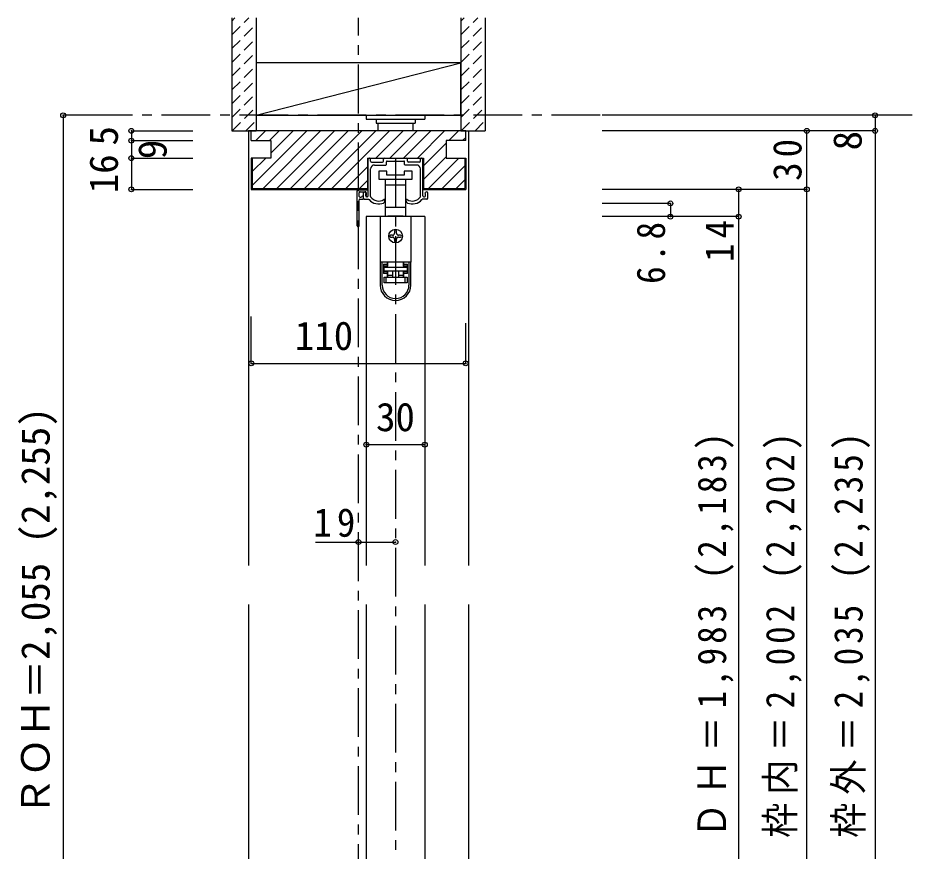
# Model space of a CAD drawing. Units: millimetres, scale not verified. Extents: x -973 to 977, y -718 to 696.
# Drawn here: x 69.6 to 528.4, y -395.1 to 32.5 of the extents above; entities that cross this region are included whole.
import ezdxf
from ezdxf.enums import TextEntityAlignment as Align

# ---------------------------------------------------------------- set-up
doc = ezdxf.new("R2010")
doc.units = ezdxf.units.MM
doc.header["$LTSCALE"] = 5
doc.header["$PDMODE"] = 32
doc.header["$PDSIZE"] = 2.5
doc.linetypes.add('CHAIN1', pattern=[8, 5, -1, 1, -1])
doc.linetypes.add('DASHED1', pattern=[1.8, 1.2, -0.6])
for name, color, linetype in [('0-1_通り芯', 4, 'CHAIN1'), ('0-2_柱', 7, 'Continuous'), ('0-3_仕上げ', 2, 'Continuous'), ('0-4_枠', 3, 'Continuous'), ('0-6_扉', 6, 'Continuous'), ('0-7_金物', 7, 'Continuous'), ('0-B_寸法', 7, 'Continuous'), ('0-C_ハッチ', 4, 'DASHED1')]:
    doc.layers.add(name, color=color, linetype=linetype)
doc.styles.add('ＭＳ ゴシック', font='')
doc.styles.get('ＭＳ ゴシック').set_extended_font_data('MS Gothic')

msp = doc.modelspace()

# ---------------------------------------------------------------- linework, layer by layer
at = {"layer": '0-1_通り芯'}
for p, q in [((244.357, -536.5), (244.357, 32.5)), ((528.357, -17.5), (92.857, -17.5)), ((263.357, -39.5), (263.357, -514.5))]:
    msp.add_line(p, q, dxfattribs=at)
at = {"layer": '0-2_柱'}
msp.add_line((191.857, -17.5), (296.857, 9.5), dxfattribs=at)
msp.add_lwpolyline([(296.857, -17.5), (296.857, 9.5), (191.857, 9.5), (191.857, -17.5)], close=True, dxfattribs=at)
at = {"layer": '0-3_仕上げ'}
for p, q in [((179.357, 32.5), (179.357, -25.5)), ((191.857, 32.5), (191.857, -25.5)), ((296.857, 32.5), (296.857, -25.5)), ((309.357, 32.5), (309.357, -25.5)), ((179.357, -25.5), (191.857, -25.5)), ((296.857, -25.5), (309.357, -25.5))]:
    msp.add_line(p, q, dxfattribs=at)
at = {"layer": '0-4_枠', "color": 4}
for p, q in [((189.357, -25.5), (187.857, -25.5)), ((187.857, -25.5), (187.857, -248.5)), ((299.357, -25.5), (300.857, -25.5)), ((300.857, -25.5), (300.857, -248.5)), ((187.857, -268.5), (187.857, -514.5)), ((300.857, -268.5), (300.857, -514.5))]:
    msp.add_line(p, q, dxfattribs=at)
at = {"layer": '0-4_枠'}
for p, q in [((299.357, -25.5), (189.357, -25.5)), ((189.357, -30.5), (189.357, -25.5)), ((299.357, -30.5), (299.357, -25.5)), ((189.357, -30.5), (199.357, -30.5)), ((199.357, -30.5), (199.357, -39.5)), ((299.357, -30.5), (289.357, -30.5)), ((289.357, -30.5), (289.357, -39.5)), ((189.857, -39.5), (189.857, -55)), ((248.957, -39.5), (248.957, -55.5)), ((248.957, -39.5), (277.757, -39.5)), ((289.357, -39.5), (299.357, -39.5)), ((298.857, -39.5), (298.857, -55)), ((299.357, -39.5), (299.357, -55.5)), ((189.857, -55), (248.957, -55)), ((277.757, -55), (298.857, -55)), ((189.357, -55.5), (248.957, -55.5))]:
    msp.add_line(p, q, dxfattribs=at)
for points in [[(199.357, -39.5), (189.357, -39.5), (189.357, -55.5)], [(277.757, -39.5), (277.757, -55.5), (299.357, -55.5)]]:
    msp.add_lwpolyline(points, dxfattribs=at)
at = {"layer": '0-6_扉'}
for p, q in [((278.357, -69.5), (248.357, -69.5)), ((248.357, -69.5), (248.357, -248.5)), ((278.357, -69.5), (278.357, -248.5)), ((248.357, -268.5), (248.357, -506.5)), ((278.357, -268.5), (278.357, -506.5))]:
    msp.add_line(p, q, dxfattribs=at)
at = {"layer": '0-7_金物'}
for p, q in [((248.357, -17.5), (278.357, -17.5)), ((248.357, -17.5), (248.357, -19.5)), ((278.357, -17.5), (278.357, -19.5)), ((248.357, -19.5), (278.357, -19.5)), ((253.357, -19.5), (253.357, -21.5)), ((253.357, -21.5), (273.357, -21.5)), ((254.357, -21.5), (254.357, -25.5)), ((272.357, -25.5), (272.357, -21.5)), ((273.357, -19.5), (273.357, -21.5)), ((249.357, -58.8), (249.357, -40)), ((249.857, -39.5), (250.057, -39.5)), ((250.557, -41), (250.557, -40)), ((257.207, -41), (257.207, -40)), ((257.707, -39.5), (269.007, -39.5)), ((259.007, -41), (263.057, -41)), ((263.657, -41), (267.707, -41)), ((269.507, -41), (269.507, -40)), ((276.157, -41), (276.157, -40)), ((276.857, -39.5), (276.657, -39.5)), ((277.357, -58.8), (277.357, -40)), ((250.557, -59.123), (250.557, -45)), ((251.057, -41.5), (256.707, -41.5)), ((252.557, -43), (258.407, -43)), ((258.707, -42.7), (258.707, -41.3)), ((268.007, -42.7), (268.007, -41.3)), ((274.157, -43), (268.307, -43)), ((275.657, -41.5), (270.007, -41.5)), ((276.157, -59.123), (276.157, -45)), ((254.857, -46.2), (254.857, -50.2)), ((258.857, -46.2), (254.857, -46.2)), ((254.857, -50.2), (263.357, -50.2)), ((258.107, -50.2), (258.107, -53.2)), ((258.857, -48.2), (258.857, -46.2)), ((267.857, -48.2), (258.857, -48.2)), ((263.357, -50.2), (271.857, -50.2)), ((267.857, -46.2), (267.857, -48.2)), ((271.857, -46.2), (267.857, -46.2)), ((268.607, -53.2), (268.607, -50.2)), ((271.857, -50.2), (271.857, -46.2)), ((258.107, -53.2), (258.107, -64.8)), ((258.107, -53.2), (263.357, -53.2)), ((263.357, -53.2), (268.607, -53.2)), ((268.607, -64.8), (268.607, -53.2)), ((243.757, -74.2), (243.757, -56.2)), ((244.257, -55.7), (248.857, -55.7)), ((244.757, -59.2), (244.757, -57.2)), ((245.057, -59.5), (245.857, -59.5)), ((245.257, -56.7), (247.857, -56.7)), ((246.857, -60.2), (246.857, -57.3)), ((248.057, -58.8), (248.057, -57.7)), ((248.357, -57.2), (248.357, -58.3)), ((248.857, -59.3), (248.557, -59.3)), ((277.857, -59.3), (278.157, -59.3)), ((278.657, -58.8), (278.657, -57.7)), ((279.857, -60), (279.857, -57.3)), ((244.757, -74.2), (244.757, -60.8)), ((245.057, -60.5), (246.557, -60.5)), ((247.357, -60.5), (249.656, -60.5)), ((257.857, -61.583), (257.857, -61)), ((268.857, -61.583), (268.857, -61)), ((279.357, -60.5), (277.058, -60.5)), ((258.107, -64.8), (258.107, -69.2)), ((263.357, -64.8), (258.107, -64.8)), ((268.607, -64.8), (263.357, -64.8)), ((268.607, -69.2), (268.607, -64.8)), ((255.457, -69.5), (255.457, -92.8)), ((271.257, -69.5), (255.457, -69.5)), ((258.107, -69.2), (259.357, -69.2)), ((267.357, -69.5), (267.357, -69.2)), ((267.357, -69.2), (268.607, -69.2)), ((271.257, -69.5), (271.257, -92.8)), ((262.857, -77), (262.857, -78)), ((263.857, -78), (263.857, -77)), ((261.857, -79), (260.857, -79)), ((260.857, -80), (261.857, -80)), ((262.857, -81), (262.857, -82)), ((263.857, -82), (263.857, -81)), ((265.857, -79), (264.857, -79)), ((264.857, -80), (265.857, -80)), ((255.457, -92.8), (255.457, -92.9)), ((271.257, -92.8), (255.457, -92.8)), ((255.457, -92.9), (255.457, -104.6)), ((256.457, -92.9), (255.457, -92.9)), ((256.457, -104.6), (256.457, -92.9)), ((259.157, -92.9), (256.457, -92.9)), ((257.257, -93.9), (259.157, -93.9)), ((257.257, -93.9), (257.257, -98.6)), ((259.157, -94.9), (257.257, -94.9)), ((259.357, -95), (257.457, -95)), ((257.457, -95), (257.457, -95.5)), ((258.457, -92.9), (258.457, -92.8)), ((259.157, -92.9), (259.157, -93.9)), ((259.157, -93.9), (259.157, -94.9)), ((259.357, -95), (259.357, -92.8)), ((267.357, -92.8), (267.357, -95)), ((269.257, -95), (267.357, -95)), ((267.557, -93.9), (267.557, -92.9)), ((270.257, -92.9), (267.557, -92.9)), ((267.557, -93.9), (269.457, -93.9)), ((268.257, -92.8), (268.257, -92.9)), ((269.257, -95.5), (269.257, -95)), ((269.457, -98.6), (269.457, -93.9)), ((271.257, -92.8), (271.257, -92.9)), ((271.257, -104.6), (271.257, -92.9)), ((259.157, -98.6), (257.257, -98.6)), ((257.457, -103.5), (257.457, -100.5)), ((257.457, -100.5), (258.457, -100.5)), ((258.457, -100.5), (258.457, -103.5)), ((258.457, -100.5), (268.257, -100.5)), ((259.157, -98.6), (259.157, -100.5)), ((259.357, -99.5), (259.357, -97.5)), ((259.357, -99.5), (261.857, -99.5)), ((259.357, -100.5), (259.357, -99.5)), ((261.857, -97.5), (261.857, -100.5)), ((264.857, -97.5), (264.857, -100.5)), ((267.357, -97.5), (267.357, -99.5)), ((267.557, -97.6), (269.457, -97.6)), ((267.557, -98.6), (267.557, -97.6)), ((267.557, -100.5), (267.557, -98.6)), ((269.457, -98.6), (267.557, -98.6)), ((268.257, -103.5), (268.257, -100.5)), ((268.257, -100.5), (269.257, -100.5)), ((269.257, -100.5), (269.257, -103.5)), ((258.457, -103.5), (257.457, -103.5)), ((268.257, -103.5), (258.457, -103.5)), ((269.257, -103.5), (268.257, -103.5))]:
    msp.add_line(p, q, dxfattribs=at)
for points in [[(263.657, -41), (263.357, -40.7), (263.057, -41)], [(267.357, -69.2), (259.357, -69.2), (259.357, -69.5)], [(269.457, -94.9), (267.557, -94.9), (267.557, -93.9)], [(271.257, -92.9), (270.257, -92.9), (270.257, -104.6)], [(257.257, -97.6), (259.157, -97.6), (259.157, -98.6)], [(264.857, -99.5), (267.357, -99.5), (267.357, -100.5)]]:
    msp.add_lwpolyline(points, dxfattribs=at)
msp.add_lwpolyline([(269.257, -97.5), (257.457, -97.5), (257.457, -95.5), (269.257, -95.5)], close=True, dxfattribs=at)
msp.add_circle((263.357, -79.5), 3.5, dxfattribs=at)
for centre, radius, start, end in [((249.857, -40), 0.5, 90, 180), ((250.057, -40), 0.5, 0, 90), ((251.057, -41), 0.5, 180, 270), ((256.707, -41), 0.5, 270, 0), ((257.707, -40), 0.5, 90, 180), ((259.007, -41.3), 0.3, 90, 180), ((267.707, -41.3), 0.3, 0, 90), ((269.007, -40), 0.5, 0, 90), ((270.007, -41), 0.5, 180, 270), ((275.657, -41), 0.5, 270, 0), ((276.657, -40), 0.5, 90, 180), ((276.857, -40), 0.5, 0, 90), ((252.557, -45), 2, 90, 180), ((258.407, -42.7), 0.3, 270, 0), ((268.307, -42.7), 0.3, 180, 270), ((274.157, -45), 2, 0, 90), ((244.257, -56.2), 0.5, 90, 180), ((245.257, -57.2), 0.5, 90, 180), ((245.057, -59.2), 0.3, 180, 270), ((246.357, -59.5), 0.5, 0, 180), ((247.457, -57.3), 0.6, 0, 180), ((247.857, -57.2), 0.5, 0, 90), ((248.057, -57.5), 0.2, 270, 90), ((248.557, -58.8), 0.5, 180, 270), ((248.357, -58.5), 0.2, 90, 270), ((248.857, -58.7), 0.5, 180, 0), ((248.857, -56.2), 0.5, 0, 90), ((248.857, -58.8), 0.5, 270, 0), ((250.857, -59.123), 0.3, 180, 213.92311), ((254.757, -56.5), 5, 213.92311, 301.89079), ((271.957, -56.5), 5, 238.10921, 326.07689), ((275.857, -59.123), 0.3, 326.07689, 0), ((277.857, -58.8), 0.5, 180, 270), ((278.157, -58.8), 0.5, 270, 0), ((278.657, -57.5), 0.2, 90, 270), ((279.257, -57.3), 0.6, 0, 180), ((245.057, -60.8), 0.3, 90, 180), ((246.557, -60.2), 0.3, 270, 0), ((247.357, -60), 0.5, 180, 270.00019), ((251.357, -59.448), 2, 211.73927, 220.92587), ((254.757, -56.5), 6.5, 220.92587, 292.44644), ((256.857, -61.583), 1, 292.44644, 0), ((257.557, -61), 0.3, 0, 121.89079), ((269.157, -61), 0.3, 58.10921, 180), ((269.857, -61.583), 1, 180, 247.55356), ((271.957, -56.5), 6.5, 247.55356, 319.07413), ((275.357, -59.448), 2, 319.07413, 328.26073), ((279.357, -60), 0.5, 269.99981, 0), ((244.257, -74.2), 0.5, 180, 0), ((263.357, -77), 0.5, 90, 180), ((263.357, -77), 0.5, 0, 90), ((260.857, -79.5), 0.5, 90, 180), ((260.857, -79.5), 0.5, 180, 270), ((261.857, -78), 1, 270, 0), ((261.857, -81), 1, 0, 90), ((263.357, -82), 0.5, 180, 270), ((263.357, -82), 0.5, 270, 0), ((264.857, -78), 1, 180, 270), ((264.857, -81), 1, 90, 180), ((265.857, -79.5), 0.5, 0, 90), ((265.857, -79.5), 0.5, 270, 0), ((263.357, -104.6), 7.9, 180, 0), ((263.357, -104.6), 6.9, 180, 0)]:
    msp.add_arc(centre, radius, start, end, dxfattribs=at)
at = {"layer": '0-B_寸法', "color": 4}
for p, q in [((127.857, -17.5), (92.857, -17.5)), ((92.857, -17.5), (92.857, -526.5)), ((509.357, -17.5), (369.357, -17.5)), ((509.357, -17.5), (509.357, -25.5)), ((127.857, -25.5), (127.857, -30.5)), ((127.857, -25.5), (159.357, -25.5)), ((509.357, -25.5), (369.357, -25.5)), ((474.357, -511.5), (474.357, -25.5)), ((509.357, -25.5), (509.357, -514.5)), ((127.857, -30.5), (127.857, -39.5)), ((127.857, -30.5), (159.357, -30.5)), ((127.857, -39.5), (127.857, -55.5)), ((127.857, -39.5), (159.357, -39.5)), ((127.857, -55.5), (159.357, -55.5)), ((474.357, -55.5), (369.357, -55.5)), ((439.357, -55.5), (439.357, -506.5)), ((404.357, -62.7), (369.357, -62.7)), ((404.357, -62.7), (404.357, -69.5)), ((439.357, -69.5), (369.357, -69.5)), ((189.357, -144.804), (189.357, -120.746)), ((299.357, -144.804), (299.357, -124.246)), ((189.357, -144.804), (299.357, -144.804)), ((248.357, -186.5), (278.357, -186.5)), ((222.357, -236.5), (263.357, -236.5))]:
    msp.add_line(p, q, dxfattribs=at)
at = {"layer": '0-B_寸法'}
for p in [(92.857, -17.5), (509.357, -17.5), (127.857, -25.5), (474.357, -25.5), (509.357, -25.5), (127.857, -30.5), (127.857, -39.5), (127.857, -55.5), (439.357, -55.5), (474.357, -55.5), (404.357, -62.7), (404.357, -69.5), (439.357, -69.5), (189.357, -144.804), (299.357, -144.804), (248.357, -186.5), (278.357, -186.5), (244.357, -236.5), (263.357, -236.5)]:
    msp.add_point(p, dxfattribs=at)
at = {"layer": '0-C_ハッチ'}
for p, q in [((179.357, 23.78), (188.078, 32.5)), ((179.357, 30.851), (181.007, 32.5)), ((296.857, 23.78), (305.578, 32.5)), ((296.857, 30.851), (298.507, 32.5)), ((179.357, 16.708), (191.857, 29.208)), ((296.857, 16.708), (309.357, 29.208)), ((179.357, 9.637), (191.857, 22.137)), ((296.857, 9.637), (309.357, 22.137)), ((179.357, 2.566), (191.857, 15.066)), ((296.857, 2.566), (309.357, 15.066)), ((179.357, -4.505), (191.857, 7.995)), ((296.857, -4.505), (309.357, 7.995)), ((179.357, -11.576), (191.857, 0.924)), ((296.857, -11.576), (309.357, 0.924)), ((179.357, -18.647), (191.857, -6.147)), ((296.857, -18.647), (309.357, -6.147)), ((179.575, -25.5), (191.857, -13.218)), ((297.075, -25.5), (309.357, -13.218)), ((186.646, -25.5), (191.857, -20.289)), ((304.146, -25.5), (309.357, -20.289))]:
    msp.add_line(p, q, dxfattribs=at)
at = {"layer": '0-C_ハッチ', "linetype": 'Continuous'}
for p, q in [((189.56, -25.5), (189.357, -25.703)), ((189.857, -53.487), (217.844, -25.5)), ((191.631, -30.5), (196.631, -25.5)), ((195.415, -55), (224.915, -25.5)), ((198.702, -30.5), (203.702, -25.5)), ((199.357, -36.916), (210.773, -25.5)), ((202.486, -55), (231.986, -25.5)), ((209.557, -55), (239.057, -25.5)), ((216.628, -55), (246.128, -25.5)), ((223.699, -55), (253.199, -25.5)), ((230.77, -55), (260.27, -25.5)), ((253.341, -39.5), (267.341, -25.5)), ((260.412, -39.5), (274.412, -25.5)), ((267.484, -39.5), (281.484, -25.5)), ((274.555, -39.5), (288.555, -25.5)), ((290.626, -30.5), (295.626, -25.5)), ((277.757, -43.369), (289.357, -31.769)), ((297.697, -30.5), (299.357, -28.84)), ((189.857, -46.416), (196.773, -39.5)), ((277.757, -50.44), (289.357, -38.84)), ((280.268, -55), (295.768, -39.5)), ((248.957, -43.884), (237.841, -55)), ((287.339, -55), (298.857, -43.482)), ((244.912, -55), (248.957, -50.955)), ((294.41, -55), (298.857, -50.553))]:
    msp.add_line(p, q, dxfattribs=at)

# ---------------------------------------------------------------- texts
at = {"layer": '0-B_寸法', "style": 'ＭＳ ゴシック'}
for s, p in [('5', (125.357, -33)), ('8', (506.857, -35.5)), ('9', (150.357, -40)), ('16', (125.357, -57.5)), ('ＲＯＨ＝2,055 (2,255)', (90.357, -377))]:
    msp.add_text(s, height=14.66, rotation=90, dxfattribs=at).set_placement(p, align=Align.BOTTOM_LEFT)
for s, p in [('110', (211.726, -142.304)), ('30', (253.357, -184))]:
    msp.add_text(s, height=14.66, dxfattribs=at).set_placement(p, align=Align.BOTTOM_LEFT)
at = {"layer": '0-B_寸法', "char_height": 14.66, "attachment_point": 7, "rotation": 90, "style": 'ＭＳ ゴシック'}
for s, insert in [('\\T1.27;\\W0.95;30', (471.857, -51.125)), ('\\T1.27;\\W0.9;6.8', (401.857, -104)), ('\\T1.27;\\W0.95;14', (436.857, -92.75)), ('\\T1.23;\\W0.9;ＤＨ＝1,983\\~(2,183)', (436.857, -388.25)), ('\\T1.23;\\W0.9;枠内＝2,002\\~(2,202)', (471.857, -388.25)), ('\\T1.23;\\W0.9;枠外＝2,035\\~(2,235)', (506.857, -388.25))]:
    msp.add_mtext(s, dxfattribs=dict(at, insert=insert))
at = {"layer": '0-B_寸法', "insert": (221.232, -234), "char_height": 14.66, "attachment_point": 7, "style": 'ＭＳ ゴシック'}
msp.add_mtext('\\T1.27;\\W0.95;19', dxfattribs=at)

doc.saveas('drawing.dxf')
